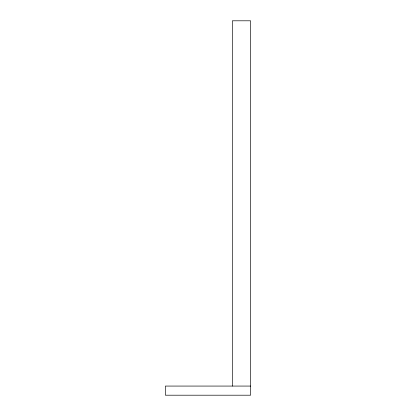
<?xml version="1.0" encoding="UTF-8"?>
<svg xmlns="http://www.w3.org/2000/svg" width="416" height="416" viewBox="0 0 416 416"><rect width="100%" height="100%" fill="white"/><g stroke="black" fill="none" stroke-linecap="round" stroke-linejoin="round"><path stroke-width="0.62" d="M250.614 386.069L165.386 386.069L165.386 395.2L250.614 395.2L250.614 20.8L232.352 20.8L232.352 386.069"/></g></svg>
